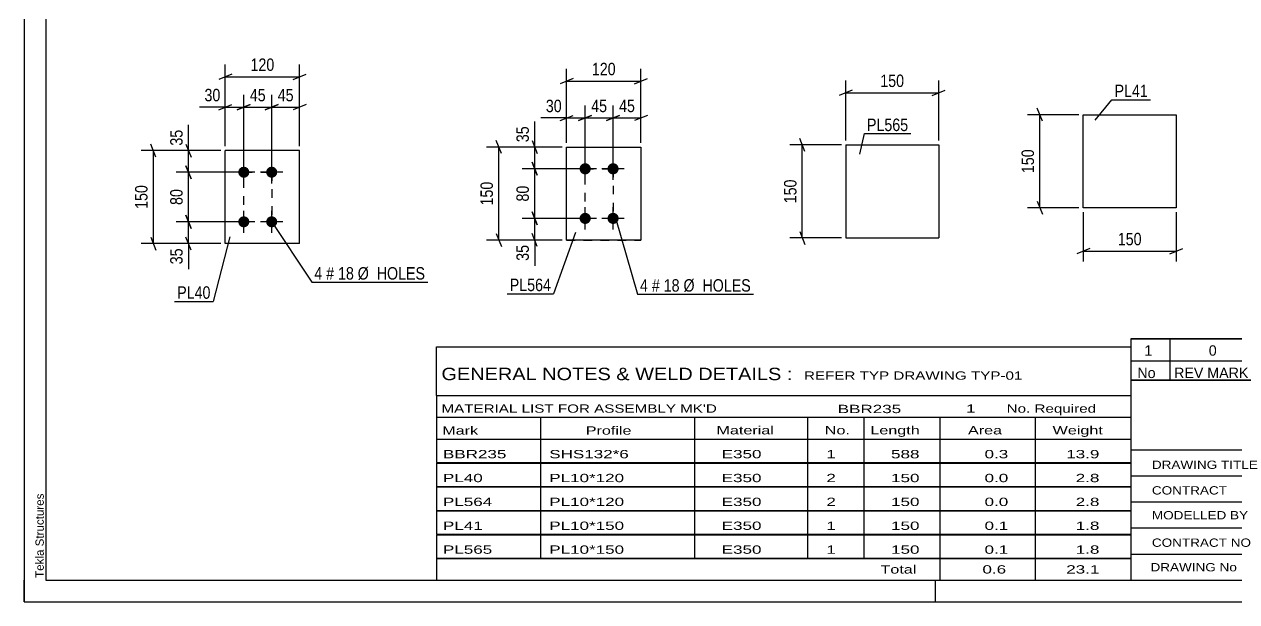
# Model space of a CAD drawing. Header units: millimetres. Extents: x 0 to 420, y 0 to 297.
# Drawn here: x 0 to 279.4, y 0 to 133.1 of the extents above; entities that cross this region are included whole.
import ezdxf

# ---------------------------------------------------------------- set-up
doc = ezdxf.new("R2010")
doc.units = ezdxf.units.MM
doc.linetypes.add('DXK_LINE_DOT2', pattern=[3.9198, 1.9599, -1.9599])
doc.styles.add('Arial', font='ARIAL.TTF', dxfattribs={"height": 0.2})
doc.styles.add('Arial Narrow', font='ARIALN.TTF', dxfattribs={"height": 0.2})

# ---------------------------------------------------------------- blocks, each defined once
blk = doc.blocks.new('Unknown-585637238-1129')
at = {"color": 5, "linetype": 'Continuous'}
for p, q in [((0, 297), (0, 0)), ((5, 292), (5, 5)), ((0, 0), (0, 5)), ((5, 5), (415, 5)), ((210, 0), (210, 5)), ((0, 0), (420, 0))]:
    blk.add_line(p, q, dxfattribs=at)
at = {"color": 174, "linetype": 'Continuous', "style": 'Arial'}
blk.add_text('Tekla Structures', height=1.9102, rotation=90, dxfattribs=at).set_placement((4.5, 5.5))
blk = doc.blocks.new('Part-585637238-3920 - 3919')
at = {"color": 2, "linetype": 'Continuous'}
for p, q in [((63.46, 103.97), (46.32, 103.97)), ((46.32, 82.54), (46.32, 103.97)), ((63.46, 82.54), (63.46, 103.97)), ((63.46, 82.54), (46.32, 82.54))]:
    blk.add_line(p, q, dxfattribs=at)
blk = doc.blocks.new('Bolt-585637238-3921 - 3919')
at = {"linetype": 'Continuous'}
for points in [[(50.6, 97.69, -1), (50.6, 100.26, -1)], [(57.03, 97.69, -1), (57.03, 100.26, -1)], [(50.6, 86.26, -1), (50.6, 88.83, -1)], [(57.03, 86.26, -1), (57.03, 88.83, -1)]]:
    blk.add_hatch(color=1, dxfattribs=at).paths.add_polyline_path(points)
at = {"color": 1, "linetype": 'Continuous'}
for p, q in [((50.6, 96.4), (50.6, 101.54)), ((57.03, 96.4), (57.03, 101.54)), ((53.17, 98.97), (48.03, 98.97)), ((59.6, 98.97), (54.46, 98.97)), ((50.6, 84.97), (50.6, 90.11)), ((57.03, 84.97), (57.03, 90.11)), ((53.17, 87.54), (48.03, 87.54)), ((59.6, 87.54), (54.46, 87.54))]:
    blk.add_line(p, q, dxfattribs=at)
blk = doc.blocks.new('Part-585637238-1517 - 1501')
at = {"color": 2, "linetype": 'Continuous'}
for p, q in [((124.99, 104.76), (142.13, 104.76)), ((124.99, 83.34), (124.99, 104.76)), ((142.13, 104.76), (142.13, 104.76)), ((142.13, 104.76), (142.13, 83.34)), ((142.13, 83.34), (124.99, 83.34)), ((124.99, 83.34), (124.99, 83.34))]:
    blk.add_line(p, q, dxfattribs=at)
at = {"color": 7, "linetype": 'DXK_LINE_DOT2'}
for p, q in [((124.99, 104.76), (142.13, 104.76)), ((124.99, 83.34), (142.13, 83.34)), ((124.99, 83.34), (124.99, 83.34))]:
    blk.add_line(p, q, dxfattribs=at)
blk = doc.blocks.new('Bolt-585637238-3099 - 1501')
at = {"linetype": 'Continuous'}
for points in [[(129.27, 98.48), (129.01, 98.51), (128.75, 98.59), (128.52, 98.72), (128.32, 98.9), (128.16, 99.12), (128.05, 99.37), (128, 99.63), (128, 99.9), (128.05, 100.16), (128.16, 100.41), (128.32, 100.63), (128.52, 100.81), (128.75, 100.94), (129.01, 101.02), (129.27, 101.05), (129.54, 101.02), (129.8, 100.94), (130.03, 100.81), (130.23, 100.63), (130.39, 100.41), (130.5, 100.16), (130.55, 99.9), (130.55, 99.63), (130.5, 99.37), (130.39, 99.12), (130.23, 98.9), (130.03, 98.72), (129.8, 98.59), (129.54, 98.51)], [(135.7, 98.48), (135.44, 98.51), (135.18, 98.59), (134.95, 98.72), (134.75, 98.9), (134.59, 99.12), (134.48, 99.37), (134.42, 99.63), (134.42, 99.9), (134.48, 100.16), (134.59, 100.41), (134.75, 100.63), (134.95, 100.81), (135.18, 100.94), (135.44, 101.02), (135.7, 101.05), (135.97, 101.02), (136.23, 100.94), (136.46, 100.81), (136.66, 100.63), (136.82, 100.41), (136.93, 100.16), (136.98, 99.9), (136.98, 99.63), (136.93, 99.37), (136.82, 99.12), (136.66, 98.9), (136.46, 98.72), (136.23, 98.59), (135.97, 98.51)], [(129.27, 87.05), (129.01, 87.08), (128.75, 87.16), (128.52, 87.3), (128.32, 87.48), (128.16, 87.69), (128.05, 87.94), (128, 88.2), (128, 88.47), (128.05, 88.73), (128.16, 88.98), (128.32, 89.2), (128.52, 89.38), (128.75, 89.51), (129.01, 89.59), (129.27, 89.62), (129.54, 89.59), (129.8, 89.51), (130.03, 89.38), (130.23, 89.2), (130.39, 88.98), (130.5, 88.73), (130.55, 88.47), (130.55, 88.2), (130.5, 87.94), (130.39, 87.69), (130.23, 87.48), (130.03, 87.3), (129.8, 87.16), (129.54, 87.08)], [(135.7, 87.05), (135.44, 87.08), (135.18, 87.16), (134.95, 87.3), (134.75, 87.48), (134.59, 87.69), (134.48, 87.94), (134.42, 88.2), (134.42, 88.47), (134.48, 88.73), (134.59, 88.98), (134.75, 89.2), (134.95, 89.38), (135.18, 89.51), (135.44, 89.59), (135.7, 89.62), (135.97, 89.59), (136.23, 89.51), (136.46, 89.38), (136.66, 89.2), (136.82, 88.98), (136.93, 88.73), (136.98, 88.47), (136.98, 88.2), (136.93, 87.94), (136.82, 87.69), (136.66, 87.48), (136.46, 87.3), (136.23, 87.16), (135.97, 87.08)]]:
    blk.add_hatch(color=1, dxfattribs=at).paths.add_polyline_path(points)
at = {"color": 1, "linetype": 'Continuous'}
for p, q in [((129.27, 97.19), (129.27, 102.34)), ((135.7, 97.19), (135.7, 102.34)), ((131.85, 99.77), (126.7, 99.77)), ((138.27, 99.77), (133.13, 99.77)), ((129.27, 85.77), (129.27, 90.91)), ((135.7, 85.77), (135.7, 90.91)), ((131.85, 88.34), (126.7, 88.34)), ((138.27, 88.34), (133.13, 88.34))]:
    blk.add_line(p, q, dxfattribs=at)
blk = doc.blocks.new('Part-585637238-3929 - 3928')
at = {"color": 2, "linetype": 'Continuous'}
for p, q in [((244.06, 112.22), (265.49, 112.22)), ((244.06, 90.79), (244.06, 112.22)), ((265.49, 112.22), (265.49, 90.79)), ((265.49, 90.79), (244.06, 90.79))]:
    blk.add_line(p, q, dxfattribs=at)
blk = doc.blocks.new('Part-585637238-1477 - 1461')
at = {"color": 2, "linetype": 'Continuous'}
for p, q in [((189.32, 105.26), (189.32, 83.84)), ((189.32, 105.26), (210.75, 105.26)), ((210.75, 105.26), (210.75, 83.84)), ((189.32, 83.84), (210.75, 83.84))]:
    blk.add_line(p, q, dxfattribs=at)
blk = doc.blocks.new('Rectangle-585637238-4254 - 3919')
at = {"color": 1, "linetype": 'DXK_LINE_DOT2'}
blk.add_lwpolyline([(50.6, 98.97), (57.03, 98.97), (57.03, 87.54), (50.6, 87.54), (50.6, 98.97)], close=True, dxfattribs=at)
blk = doc.blocks.new('Rectangle-585637238-4264 - 1501')
at = {"color": 1, "linetype": 'DXK_LINE_DOT2'}
blk.add_lwpolyline([(129.27, 99.77), (135.7, 99.77), (135.7, 88.34), (129.27, 88.34), (129.27, 99.77)], close=True, dxfattribs=at)
blk = doc.blocks.new('StraightDimension-585637238-3938 - 3919')
at = {"color": 7, "linetype": 'Continuous'}
for p, q in [((49.6, 87.54), (35, 87.54)), ((37.25, 89.04), (38.45, 86.04)), ((37.85, 82.54), (37.85, 87.54)), ((38.45, 81.04), (37.25, 84.04)), ((45.32, 82.54), (35, 82.54))]:
    blk.add_line(p, q, dxfattribs=at)
at = {"color": 0}
blk.add_wipeout([(37.1, 82.02), (32.9, 82.02), (32.9, 77.16), (37.1, 77.16)], dxfattribs=at)
at = {"color": 7, "linetype": 'Continuous'}
blk.add_line((37.85, 82.54), (37.85, 76.64), dxfattribs=at)
blk.add_line((37.85, 82.54), (37.85, 76.64), dxfattribs=at)
at = {"color": 3, "style": 'Arial Narrow'}
blk.add_text('35', height=2.863, rotation=90.0002, dxfattribs=at).set_placement((36.5, 77.76))
blk = doc.blocks.new('StraightDimension-585637238-3954 - 3919')
at = {"color": 7, "linetype": 'Continuous'}
for p, q in [((44.82, 113.37), (47.82, 114.57)), ((46.32, 104.97), (46.32, 116.82)), ((52.1, 114.57), (49.1, 113.37)), ((50.6, 99.97), (50.6, 116.82)), ((46.32, 113.97), (50.6, 113.97))]:
    blk.add_line(p, q, dxfattribs=at)
at = {"color": 0}
blk.add_wipeout([(45.79, 114.72), (45.79, 118.92), (40.94, 118.92), (40.94, 114.72)], dxfattribs=at)
at = {"color": 7, "linetype": 'Continuous'}
blk.add_line((46.32, 113.97), (40.41, 113.97), dxfattribs=at)
blk.add_line((46.32, 113.97), (40.41, 113.97), dxfattribs=at)
at = {"color": 3, "style": 'Arial Narrow'}
blk.add_text('30', height=2.863, dxfattribs=at).set_placement((41.54, 115.32))
blk = doc.blocks.new('StraightDimension-585637238-3936 - 3919')
at = {"color": 7, "linetype": 'Continuous'}
for p, q in [((45.32, 103.97), (35, 103.97)), ((37.25, 105.47), (38.45, 102.47)), ((37.85, 98.97), (37.85, 103.97)), ((49.6, 98.97), (35, 98.97)), ((38.45, 97.47), (37.25, 100.47))]:
    blk.add_line(p, q, dxfattribs=at)
at = {"color": 0}
blk.add_wipeout([(37.1, 109.35), (32.9, 109.35), (32.9, 104.5), (37.1, 104.5)], dxfattribs=at)
at = {"color": 7, "linetype": 'Continuous'}
blk.add_line((37.85, 103.97), (37.85, 109.88), dxfattribs=at)
blk.add_line((37.85, 103.97), (37.85, 109.88), dxfattribs=at)
at = {"color": 3, "style": 'Arial Narrow'}
blk.add_text('35', height=2.863, rotation=90.0002, dxfattribs=at).set_placement((36.5, 105.1))
blk = doc.blocks.new('StraightDimension-585637238-3937 - 3919')
at = {"color": 7, "linetype": 'Continuous'}
for p, q in [((49.6, 98.97), (35, 98.97)), ((37.25, 100.47), (38.45, 97.47)), ((37.85, 87.54), (37.85, 98.97)), ((49.6, 87.54), (35, 87.54)), ((38.45, 86.04), (37.25, 89.04))]:
    blk.add_line(p, q, dxfattribs=at)
at = {"color": 0}
blk.add_wipeout([(37.1, 95.69), (32.9, 95.69), (32.9, 90.83), (37.1, 90.83)], dxfattribs=at)
at = {"color": 3, "style": 'Arial Narrow'}
blk.add_text('80', height=2.863, rotation=90.0002, dxfattribs=at).set_placement((36.5, 91.43))
blk = doc.blocks.new('StraightDimension-585637238-3948 - 3919')
at = {"color": 7, "linetype": 'Continuous'}
for p, q in [((45.32, 103.97), (26.91, 103.97)), ((30.36, 102.47), (29.16, 105.47)), ((29.76, 82.54), (29.76, 103.97)), ((29.16, 84.04), (30.36, 81.04)), ((45.32, 82.54), (26.91, 82.54))]:
    blk.add_line(p, q, dxfattribs=at)
at = {"color": 0}
blk.add_wipeout([(29.01, 96.6), (24.81, 96.6), (24.81, 89.92), (29.01, 89.92)], dxfattribs=at)
at = {"color": 3, "style": 'Arial Narrow'}
blk.add_text('150', height=2.863, rotation=90.0002, dxfattribs=at).set_placement((28.41, 90.52))
blk = doc.blocks.new('StraightDimension-585637238-3952 - 3919')
at = {"color": 7, "linetype": 'Continuous'}
for p, q in [((55.53, 113.37), (58.53, 114.57)), ((57.03, 99.97), (57.03, 116.82)), ((64.96, 114.57), (61.96, 113.37)), ((63.46, 104.97), (63.46, 116.82)), ((57.03, 113.97), (63.46, 113.97))]:
    blk.add_line(p, q, dxfattribs=at)
at = {"color": 0}
blk.add_wipeout([(62.67, 114.72), (62.67, 118.92), (57.82, 118.92), (57.82, 114.72)], dxfattribs=at)
at = {"color": 3, "style": 'Arial Narrow'}
blk.add_text('45', height=2.863, dxfattribs=at).set_placement((58.42, 115.32))
blk = doc.blocks.new('StraightDimension-585637238-3953 - 3919')
at = {"color": 7, "linetype": 'Continuous'}
for p, q in [((49.1, 113.37), (52.1, 114.57)), ((50.6, 99.97), (50.6, 116.82)), ((58.53, 114.57), (55.53, 113.37)), ((57.03, 99.97), (57.03, 116.82)), ((50.6, 113.97), (57.03, 113.97))]:
    blk.add_line(p, q, dxfattribs=at)
at = {"color": 0}
blk.add_wipeout([(56.24, 114.72), (56.24, 118.92), (51.39, 118.92), (51.39, 114.72)], dxfattribs=at)
at = {"color": 3, "style": 'Arial Narrow'}
blk.add_text('45', height=2.863, dxfattribs=at).set_placement((51.99, 115.32))
blk = doc.blocks.new('StraightDimension-585637238-3964 - 3919')
at = {"color": 7, "linetype": 'Continuous'}
for p, q in [((46.32, 104.97), (46.32, 123.82)), ((63.46, 104.97), (63.46, 123.82)), ((47.82, 121.57), (44.82, 120.37)), ((46.32, 120.97), (63.46, 120.97)), ((61.96, 120.37), (64.96, 121.57))]:
    blk.add_line(p, q, dxfattribs=at)
at = {"color": 0}
blk.add_wipeout([(58.23, 121.72), (58.23, 125.92), (51.55, 125.92), (51.55, 121.72)], dxfattribs=at)
at = {"color": 3, "style": 'Arial Narrow'}
blk.add_text('120', height=2.863, dxfattribs=at).set_placement((52.15, 122.32))
blk = doc.blocks.new('StraightDimension-585637238-1544 - 1501')
at = {"color": 7, "linetype": 'Continuous'}
for p, q in [((109.96, 103.27), (108.76, 106.27)), ((123.99, 104.77), (106.51, 104.77)), ((109.36, 83.34), (109.36, 104.77)), ((108.76, 84.84), (109.96, 81.84)), ((123.99, 83.34), (106.51, 83.34))]:
    blk.add_line(p, q, dxfattribs=at)
at = {"color": 0}
blk.add_wipeout([(108.61, 97.39), (104.41, 97.39), (104.41, 90.71), (108.61, 90.71)], dxfattribs=at)
at = {"color": 3, "style": 'Arial Narrow'}
blk.add_text('150', height=2.863, rotation=90.0002, dxfattribs=at).set_placement((108.01, 91.31))
blk = doc.blocks.new('StraightDimension-585637238-1589 - 1501')
at = {"color": 7, "linetype": 'Continuous'}
for p, q in [((126.49, 120.57), (123.49, 119.37)), ((124.99, 105.77), (124.99, 122.82)), ((140.63, 119.37), (143.63, 120.57)), ((142.13, 105.77), (142.13, 122.82)), ((124.99, 119.97), (142.13, 119.97))]:
    blk.add_line(p, q, dxfattribs=at)
at = {"color": 0}
blk.add_wipeout([(136.9, 120.72), (136.9, 124.92), (130.22, 124.92), (130.22, 120.72)], dxfattribs=at)
at = {"color": 3, "style": 'Arial Narrow'}
blk.add_text('120', height=2.863, dxfattribs=at).set_placement((130.82, 121.32))
blk = doc.blocks.new('StraightDimension-585637238-4113 - 1501')
at = {"color": 7, "linetype": 'Continuous'}
for p, q in [((117.04, 106.26), (118.24, 103.26)), ((123.99, 104.76), (114.79, 104.76)), ((117.64, 99.77), (117.64, 104.76)), ((118.24, 98.27), (117.04, 101.27)), ((128.27, 99.77), (114.79, 99.77))]:
    blk.add_line(p, q, dxfattribs=at)
at = {"color": 0}
blk.add_wipeout([(116.89, 110.15), (112.69, 110.15), (112.69, 105.29), (116.89, 105.29)], dxfattribs=at)
at = {"color": 7, "linetype": 'Continuous'}
blk.add_line((117.64, 104.76), (117.64, 110.67), dxfattribs=at)
blk.add_line((117.64, 104.76), (117.64, 110.67), dxfattribs=at)
at = {"color": 3, "style": 'Arial Narrow'}
blk.add_text('35', height=2.863, rotation=90.0002, dxfattribs=at).set_placement((116.29, 105.89))
blk = doc.blocks.new('StraightDimension-585637238-4114 - 1501')
at = {"color": 7, "linetype": 'Continuous'}
for p, q in [((117.04, 101.27), (118.24, 98.27)), ((128.27, 99.77), (114.79, 99.77)), ((117.64, 88.34), (117.64, 99.77)), ((118.24, 86.84), (117.04, 89.84)), ((128.27, 88.34), (114.79, 88.34))]:
    blk.add_line(p, q, dxfattribs=at)
at = {"color": 0}
blk.add_wipeout([(116.89, 96.48), (112.69, 96.48), (112.69, 91.62), (116.89, 91.62)], dxfattribs=at)
at = {"color": 3, "style": 'Arial Narrow'}
blk.add_text('80', height=2.863, rotation=90.0002, dxfattribs=at).set_placement((116.29, 92.22))
blk = doc.blocks.new('StraightDimension-585637238-4115 - 1501')
at = {"color": 7, "linetype": 'Continuous'}
for p, q in [((117.04, 89.84), (118.24, 86.84)), ((128.27, 88.34), (114.79, 88.34)), ((117.64, 83.34), (117.64, 88.34)), ((118.24, 81.84), (117.04, 84.84)), ((123.99, 83.34), (114.79, 83.34))]:
    blk.add_line(p, q, dxfattribs=at)
at = {"color": 0}
blk.add_wipeout([(116.89, 82.81), (112.69, 82.81), (112.69, 77.96), (116.89, 77.96)], dxfattribs=at)
at = {"color": 7, "linetype": 'Continuous'}
blk.add_line((117.64, 83.34), (117.64, 77.43), dxfattribs=at)
blk.add_line((117.64, 83.34), (117.64, 77.43), dxfattribs=at)
at = {"color": 3, "style": 'Arial Narrow'}
blk.add_text('35', height=2.863, rotation=90.0002, dxfattribs=at).set_placement((116.29, 78.56))
blk = doc.blocks.new('StraightDimension-585637238-4188 - 1501')
at = {"color": 7, "linetype": 'Continuous'}
for p, q in [((134.2, 110.87), (137.2, 112.07)), ((135.7, 100.77), (135.7, 114.32)), ((143.63, 112.07), (140.63, 110.87)), ((142.13, 105.76), (142.13, 114.32)), ((135.7, 111.47), (142.13, 111.47))]:
    blk.add_line(p, q, dxfattribs=at)
at = {"color": 0}
blk.add_wipeout([(141.35, 112.22), (141.35, 116.42), (136.49, 116.42), (136.49, 112.22)], dxfattribs=at)
at = {"color": 3, "style": 'Arial Narrow'}
blk.add_text('45', height=2.863, dxfattribs=at).set_placement((137.09, 112.82))
blk = doc.blocks.new('StraightDimension-585637238-4189 - 1501')
at = {"color": 7, "linetype": 'Continuous'}
for p, q in [((127.77, 110.87), (130.77, 112.07)), ((129.27, 100.77), (129.27, 114.32)), ((137.2, 112.07), (134.2, 110.87)), ((135.7, 100.77), (135.7, 114.32)), ((129.27, 111.47), (135.7, 111.47))]:
    blk.add_line(p, q, dxfattribs=at)
at = {"color": 0}
blk.add_wipeout([(134.92, 112.22), (134.92, 116.42), (130.06, 116.42), (130.06, 112.22)], dxfattribs=at)
at = {"color": 3, "style": 'Arial Narrow'}
blk.add_text('45', height=2.863, dxfattribs=at).set_placement((130.66, 112.82))
blk = doc.blocks.new('StraightDimension-585637238-4190 - 1501')
at = {"color": 7, "linetype": 'Continuous'}
for p, q in [((123.49, 110.87), (126.49, 112.07)), ((124.99, 105.76), (124.99, 114.32)), ((130.77, 112.07), (127.77, 110.87)), ((129.27, 100.77), (129.27, 114.32)), ((124.99, 111.47), (129.27, 111.47))]:
    blk.add_line(p, q, dxfattribs=at)
at = {"color": 0}
blk.add_wipeout([(124.46, 112.22), (124.46, 116.42), (119.61, 116.42), (119.61, 112.22)], dxfattribs=at)
at = {"color": 7, "linetype": 'Continuous'}
blk.add_line((124.99, 111.47), (119.08, 111.47), dxfattribs=at)
blk.add_line((124.99, 111.47), (119.08, 111.47), dxfattribs=at)
at = {"color": 3, "style": 'Arial Narrow'}
blk.add_text('30', height=2.863, dxfattribs=at).set_placement((120.21, 112.82))
blk = doc.blocks.new('StraightDimension-585637238-3968 - 3928')
at = {"color": 7, "linetype": 'Continuous'}
for p, q in [((244.06, 89.79), (244.06, 78.39)), ((265.49, 89.79), (265.49, 78.39)), ((245.56, 81.39), (242.56, 80.19)), ((263.99, 80.19), (266.99, 81.39)), ((244.06, 80.79), (265.49, 80.79))]:
    blk.add_line(p, q, dxfattribs=at)
at = {"color": 0}
blk.add_wipeout([(258.12, 81.54), (258.12, 85.74), (251.43, 85.74), (251.43, 81.54)], dxfattribs=at)
at = {"color": 3, "style": 'Arial Narrow'}
blk.add_text('150', height=2.863, dxfattribs=at).set_placement((252.03, 82.14))
blk = doc.blocks.new('StraightDimension-585637238-3972 - 3928')
at = {"color": 7, "linetype": 'Continuous'}
for p, q in [((243.06, 112.22), (231.21, 112.22)), ((234.66, 110.72), (233.46, 113.72)), ((234.06, 90.79), (234.06, 112.22)), ((233.46, 92.29), (234.66, 89.29)), ((243.06, 90.79), (231.21, 90.79))]:
    blk.add_line(p, q, dxfattribs=at)
at = {"color": 0}
blk.add_wipeout([(233.31, 104.85), (229.11, 104.85), (229.11, 98.17), (233.31, 98.17)], dxfattribs=at)
at = {"color": 3, "style": 'Arial Narrow'}
blk.add_text('150', height=2.863, rotation=90.0002, dxfattribs=at).set_placement((232.71, 98.77))
blk = doc.blocks.new('StraightDimension-585637238-1490 - 1461')
at = {"color": 7, "linetype": 'Continuous'}
for p, q in [((179.92, 103.76), (178.72, 106.76)), ((188.32, 105.26), (176.47, 105.26)), ((179.32, 83.84), (179.32, 105.26)), ((188.32, 83.84), (176.47, 83.84)), ((178.72, 85.34), (179.92, 82.34))]:
    blk.add_line(p, q, dxfattribs=at)
at = {"color": 0}
blk.add_wipeout([(178.57, 97.89), (174.37, 97.89), (174.37, 91.21), (178.57, 91.21)], dxfattribs=at)
at = {"color": 3, "style": 'Arial Narrow'}
blk.add_text('150', height=2.863, rotation=90.0002, dxfattribs=at).set_placement((177.97, 91.81))
blk = doc.blocks.new('StraightDimension-585637238-1479 - 1461')
at = {"color": 7, "linetype": 'Continuous'}
for p, q in [((190.82, 117.86), (187.82, 116.66)), ((189.32, 106.26), (189.32, 120.11)), ((209.25, 116.66), (212.25, 117.86)), ((210.75, 106.26), (210.75, 120.11)), ((189.32, 117.26), (210.75, 117.26))]:
    blk.add_line(p, q, dxfattribs=at)
at = {"color": 0}
blk.add_wipeout([(203.38, 118.01), (203.38, 122.21), (196.69, 122.21), (196.69, 118.01)], dxfattribs=at)
at = {"color": 3, "style": 'Arial Narrow'}
blk.add_text('150', height=2.863, dxfattribs=at).set_placement((197.29, 118.61))
blk = doc.blocks.new('Unknown-585637238-4382')
at = {"color": 7, "linetype": 'Continuous'}
for p, q in [((255, 51.05), (255, 5)), ((255, 51.05), (415, 51.05)), ((415, 51), (415, 5)), ((255, 35), (415, 35)), ((295.14, 35), (295.14, 5)), ((255, 29), (415, 29)), ((397, 5.05), (397, 29.05)), ((255, 23), (415, 23)), ((339.14, 23), (339.14, 5)), ((255, 17), (415, 17)), ((255, 11), (397, 11)), ((255, 5), (415, 5))]:
    blk.add_line(p, q, dxfattribs=at)
at = {"color": 7, "style": 'Arial Narrow'}
for s, height, width, p in [('DRAWING TITLE', 1.9089, 1.425378, (259.88, 30.61)), ('BC-BRACE', 1.909, 1.425378, (296.81, 30.59)), ('CONTRACT', 1.909, 1.425378, (259.88, 24.71)), ('TERMINAL BUILDING', 1.9089, 1.425378, (297.06, 25.07)), ('MODELLED BY', 1.9089, 1.425378, (259.88, 18.98)), ('GSK', 1.909, 1.425378, (296.88, 19.04)), ('ISSUED', 1.909, 1.425378, (339.94, 18.64)), ('17.03.2026', 1.909, 1.425378, (356.69, 18.52)), ('CONTRACT NO', 1.9089, 1.425378, (259.88, 12.66)), ('AN-C-1376', 1.909, 1.425378, (297.23, 12.78)), ('SCALE', 1.909, 1.425378, (339.94, 12.65)), ('A1', 6.204, 1.25, (401.24, 7.2)), ('DRAWING No', 1.909, 1.425378, (259.56, 7)), ('[BBR.235]', 1.909, 1.425378, (297.46, 6.99)), ('1', 3.34, 1.5, (376.91, 5.68)), ('REVISION No.', 1.9089, 1.425378, (339.94, 5.77))]:
    blk.add_text(s, height=height, dxfattribs=dict(at, width=width)).set_placement(p)
at = {"color": 7, "linetype": 'Continuous', "style": 'Arial Narrow'}
for s, height, width, p in [('PH #', 2.1, 1.42538, (402.4, 24.55)), ('101', 2.1, 1.42538, (403.41, 18.55)), ('NTS', 1.909, 1.425378, (357, 13.05))]:
    blk.add_text(s, height=height, dxfattribs=dict(at, width=width)).set_placement(p)
blk = doc.blocks.new('Unknown-585637238-4383')
at = {"color": 7, "linetype": 'Continuous'}
for p, q in [((255, 60.55), (415, 60.55)), ((415, 60.55), (255, 60.55)), ((255, 60.55), (255, 55.55)), ((264, 60.55), (264, 55.55)), ((288, 60.55), (288, 55.55)), ((385, 60.55), (385, 55.55)), ((415, 60.55), (415, 55.55)), ((255, 55.55), (415, 55.55)), ((255, 55.55), (255, 51.05)), ((255, 55.55), (415, 55.55)), ((264, 55.55), (264, 51.05)), ((288, 55.55), (288, 51.05)), ((385, 55.55), (385, 51.05)), ((415, 55.55), (415, 51.05)), ((415, 51.05), (255, 51.05))]:
    blk.add_line(p, q, dxfattribs=at)
at = {"color": 7, "linetype": 'Continuous', "style": 'Arial Narrow'}
for s, height, width, p in [('1', 2.39, 1.196471, (258.16, 56.7)), ('0', 2.39, 1.196471, (273, 56.7)), ('ISSUED FOR CONSTRUCTION', 2.3861, 1.196471, (290, 56.7)), ('17.03.2026', 2.386, 1.196471, (391, 56.7)), ('No', 2.386, 1.2, (256.54, 51.55)), ('REV MARK', 2.386, 1.2, (265, 51.55)), ('REVISION DESCRIPTION', 2.3861, 1.2, (290, 51.55)), ('REV. DATE', 2.386, 1.2, (390.28, 51.55))]:
    blk.add_text(s, height=height, dxfattribs=dict(at, width=width)).set_placement(p)
blk = doc.blocks.new('Unknown-585637238-4384')
at = {"color": 7, "linetype": 'Continuous'}
for p, q in [((95, 58.75), (255, 58.75)), ((95, 47.5), (95, 58.75)), ((255, 58.75), (255, 47.5)), ((95, 47.5), (255, 47.5)), ((95, 47.5), (95, 42.5)), ((255, 47.5), (255, 42.5)), ((95, 42.5), (255, 42.5)), ((95, 42.5), (95, 37.5)), ((119, 42.5), (119, 37.5)), ((154.5, 42.5), (154.5, 37.5)), ((180.5, 42.5), (180.5, 37.5)), ((193.5, 42.5), (193.5, 37.5)), ((211, 42.5), (211, 37.5)), ((233, 42.5), (233, 37.5)), ((255, 42.5), (255, 37.5)), ((95, 37.5), (255, 37.5)), ((95, 37.45), (95, 32.05)), ((95, 37.45), (255, 37.45)), ((119, 37.5), (119, 32)), ((154.5, 37.5), (154.5, 32)), ((180.5, 37.5), (180.5, 32)), ((193.5, 37.5), (193.5, 32)), ((211, 37.5), (211, 32)), ((233, 37.5), (233, 32)), ((255, 37.45), (255, 32.05)), ((95, 32.05), (255, 32.05)), ((95, 31.95), (95, 26.55)), ((95, 31.95), (255, 31.95)), ((119, 32), (119, 26.5)), ((154.5, 32), (154.5, 26.5)), ((180.5, 32), (180.5, 26.5)), ((193.5, 32), (193.5, 26.5)), ((211, 32), (211, 26.5)), ((233, 32), (233, 26.5)), ((255, 31.95), (255, 26.55)), ((95, 26.55), (255, 26.55)), ((95, 26.45), (95, 21.05)), ((95, 26.45), (255, 26.45)), ((119, 26.5), (119, 21)), ((154.5, 26.5), (154.5, 21)), ((180.5, 26.5), (180.5, 21)), ((193.5, 26.5), (193.5, 21)), ((211, 26.5), (211, 21)), ((233, 26.5), (233, 21)), ((255, 26.45), (255, 21.05)), ((95, 21.05), (255, 21.05)), ((95, 20.95), (95, 15.55)), ((95, 20.95), (255, 20.95)), ((119, 21), (119, 15.5)), ((154.5, 21), (154.5, 15.5)), ((180.5, 21), (180.5, 15.5)), ((193.5, 21), (193.5, 15.5)), ((211, 21), (211, 15.5)), ((233, 21), (233, 15.5)), ((255, 20.95), (255, 15.55)), ((95, 15.55), (255, 15.55)), ((95, 15.45), (95, 10.05)), ((95, 15.45), (255, 15.45)), ((119, 15.5), (119, 10)), ((154.5, 15.5), (154.5, 10)), ((180.5, 15.5), (180.5, 10)), ((193.5, 15.5), (193.5, 10)), ((211, 15.5), (211, 10)), ((233, 15.5), (233, 10)), ((255, 15.45), (255, 10.05)), ((95, 10.05), (255, 10.05)), ((95, 10), (255, 10)), ((95, 10), (95, 5)), ((211, 10), (211, 5)), ((233, 10), (233, 5)), ((255, 10), (255, 5)), ((95, 5), (255, 5))]:
    blk.add_line(p, q, dxfattribs=at)
at = {"color": 7, "style": 'Arial Narrow'}
for s, height, width, p in [('GENERAL NOTES & WELD DETAILS :', 2.8633, 1.4, (96.15, 51.06)), ('REFER TYP DRAWING TYP-01', 1.9089, 1.6, (179.7, 51.16)), ("MATERIAL LIST FOR ASSEMBLY MK'D", 1.9089, 1.6, (96.15, 43.56)), ('BBR235', 1.909, 1.794707, (187.48, 43.47)), ('1', 1.91, 1.794707, (217.08, 43.56)), ('No. Required', 1.9089, 1.6, (226.41, 43.56)), ('Mark', 1.909, 1.7, (96.34, 38.5)), ('Profile', 1.909, 1.7, (129.41, 38.5)), ('Material', 1.909, 1.7, (159.54, 38.56)), ('No.', 1.909, 1.7, (184.5, 38.56)), ('Length', 1.909, 1.7, (195, 38.56)), ('Area', 1.909, 1.7, (217.5, 38.56)), ('Weight', 1.909, 1.7, (237, 38.56))]:
    blk.add_text(s, height=height, dxfattribs=dict(at, width=width)).set_placement(p)
at = {"color": 7, "linetype": 'Continuous', "style": 'Arial Narrow'}
for s, height, width, p in [('BBR235', 1.909, 1.794707, (96.5, 33.06)), ('SHS132*6', 1.909, 1.794707, (121, 33.06)), ('E350', 1.909, 1.794707, (160.74, 33.06)), ('1', 1.91, 1.794707, (184.86, 33.06)), ('588', 1.909, 1.794707, (199.77, 33.06)), ('0.3', 1.909, 1.794707, (221.32, 33.06)), ('13.9', 1.909, 1.794707, (240.14, 33.06)), ('PL40', 1.909, 1.794707, (96.5, 27.56)), ('PL10*120', 1.909, 1.794707, (121, 27.56)), ('E350', 1.909, 1.794707, (160.74, 27.56)), ('2', 1.91, 1.794707, (184.86, 27.56)), ('150', 1.909, 1.794707, (199.77, 27.56)), ('0.0', 1.909, 1.794707, (221.32, 27.56)), ('2.8', 1.909, 1.794707, (242.33, 27.56)), ('PL564', 1.909, 1.794707, (96.5, 22.06)), ('PL10*120', 1.909, 1.794707, (121, 22.06)), ('E350', 1.909, 1.794707, (160.74, 22.06)), ('2', 1.91, 1.794707, (184.86, 22.06)), ('150', 1.909, 1.794707, (199.77, 22.06)), ('0.0', 1.909, 1.794707, (221.32, 22.06)), ('2.8', 1.909, 1.794707, (242.33, 22.06)), ('PL41', 1.909, 1.794707, (96.5, 16.56)), ('PL10*150', 1.909, 1.794707, (121, 16.56)), ('E350', 1.909, 1.794707, (160.74, 16.56)), ('1', 1.91, 1.794707, (184.86, 16.56)), ('150', 1.909, 1.794707, (199.77, 16.56)), ('0.1', 1.909, 1.794707, (221.32, 16.56)), ('1.8', 1.909, 1.794707, (242.33, 16.56)), ('PL565', 1.909, 1.794707, (96.5, 11.06)), ('PL10*150', 1.909, 1.794707, (121, 11.06)), ('E350', 1.909, 1.794707, (160.74, 11.06)), ('1', 1.91, 1.794707, (184.86, 11.06)), ('150', 1.909, 1.794707, (199.77, 11.06)), ('0.1', 1.909, 1.794707, (221.32, 11.06)), ('1.8', 1.909, 1.794707, (242.33, 11.06)), ('Total', 1.909, 1.7, (197.33, 6.5)), ('0.6', 1.909, 1.794707, (220.83, 6.5)), ('23.1', 1.909, 1.794707, (240.14, 6.5))]:
    blk.add_text(s, height=height, dxfattribs=dict(at, width=width)).set_placement(p)
blk = doc.blocks.new('Mark-585637238-3978 - 3919')
at = {"color": 0}
blk.add_wipeout([(68.68, 74.24), (68.68, 77.24), (66.85, 77.24), (66.85, 74.24)], dxfattribs=at)
blk.add_wipeout([(68.68, 74.24), (68.68, 77.24), (66.85, 77.24), (66.85, 74.24)], dxfattribs=at)
at = {"color": 7, "linetype": 'Continuous'}
blk.add_line((56.65, 88.08), (66.25, 73.64), dxfattribs=at)
at = {"color": 0}
blk.add_wipeout([(71.41, 74.24), (71.41, 77.24), (69.58, 77.24), (69.58, 74.24)], dxfattribs=at)
blk.add_wipeout([(71.41, 74.24), (71.41, 77.24), (69.58, 77.24), (69.58, 74.24)], dxfattribs=at)
at = {"color": 3, "style": 'Arial Narrow'}
blk.add_text('4', height=2.86, dxfattribs=at).set_placement((66.85, 74.24))
at = {"color": 0}
blk.add_wipeout([(75.96, 74.24), (75.96, 77.24), (72.31, 77.24), (72.31, 74.24)], dxfattribs=at)
blk.add_wipeout([(75.96, 74.24), (75.96, 77.24), (72.31, 77.24), (72.31, 74.24)], dxfattribs=at)
at = {"color": 3, "style": 'Arial Narrow'}
blk.add_text('#', height=2.86, dxfattribs=at).set_placement((69.58, 74.24))
at = {"color": 0}
blk.add_wipeout([(92.39, 74.24), (92.39, 77.24), (76.86, 77.24), (76.86, 74.24)], dxfattribs=at)
blk.add_wipeout([(92.39, 74.24), (92.39, 77.24), (76.86, 77.24), (76.86, 74.24)], dxfattribs=at)
at = {"color": 7, "linetype": 'Continuous'}
blk.add_line((66.25, 73.64), (92.99, 73.64), dxfattribs=at)
at = {"color": 3, "style": 'Arial Narrow'}
for s, p in [('18', (72.31, 74.24)), ('Ø  HOLES', (76.86, 74.24))]:
    blk.add_text(s, height=2.863, dxfattribs=at).set_placement(p)
blk = doc.blocks.new('Mark-585637238-3975 - 3919')
at = {"color": 0}
blk.add_wipeout([(42.93, 69.82), (42.93, 72.82), (35.25, 72.82), (35.25, 69.82)], dxfattribs=at)
blk.add_wipeout([(42.93, 69.82), (42.93, 72.82), (35.25, 72.82), (35.25, 69.82)], dxfattribs=at)
at = {"color": 30, "linetype": 'Continuous'}
for p in [(47.39, 84.07), (34.65, 69.22)]:
    blk.add_line(p, (43.53, 69.22), dxfattribs=at)
at = {"color": 3, "style": 'Arial Narrow'}
blk.add_text('PL40', height=2.863, dxfattribs=at).set_placement((35.25, 69.82))
blk = doc.blocks.new('Mark-585637238-1513 - 1501')
at = {"color": 0}
blk.add_wipeout([(121.41, 71.58), (121.41, 74.58), (111.9, 74.58), (111.9, 71.58)], dxfattribs=at)
blk.add_wipeout([(121.41, 71.58), (121.41, 74.58), (111.9, 74.58), (111.9, 71.58)], dxfattribs=at)
at = {"color": 30, "linetype": 'Continuous'}
for p in [(127.08, 85.05), (111.3, 70.98)]:
    blk.add_line(p, (122.01, 70.98), dxfattribs=at)
at = {"color": 3, "style": 'Arial Narrow'}
blk.add_text('PL564', height=2.863, dxfattribs=at).set_placement((111.9, 71.58))
blk = doc.blocks.new('Mark-585637238-3100 - 1501')
at = {"color": 0}
blk.add_wipeout([(143.74, 71.46), (143.74, 74.46), (141.91, 74.46), (141.91, 71.46)], dxfattribs=at)
blk.add_wipeout([(143.74, 71.46), (143.74, 74.46), (141.91, 74.46), (141.91, 71.46)], dxfattribs=at)
at = {"color": 7, "linetype": 'Continuous'}
blk.add_line((136.23, 88.46), (141.31, 70.86), dxfattribs=at)
at = {"color": 0}
blk.add_wipeout([(146.47, 71.46), (146.47, 74.46), (144.64, 74.46), (144.64, 71.46)], dxfattribs=at)
blk.add_wipeout([(146.47, 71.46), (146.47, 74.46), (144.64, 74.46), (144.64, 71.46)], dxfattribs=at)
at = {"color": 3, "style": 'Arial Narrow'}
blk.add_text('4', height=2.86, dxfattribs=at).set_placement((141.91, 71.46))
at = {"color": 0}
blk.add_wipeout([(151.03, 71.46), (151.03, 74.46), (147.37, 74.46), (147.37, 71.46)], dxfattribs=at)
blk.add_wipeout([(151.03, 71.46), (151.03, 74.46), (147.37, 74.46), (147.37, 71.46)], dxfattribs=at)
at = {"color": 3, "style": 'Arial Narrow'}
blk.add_text('#', height=2.86, dxfattribs=at).set_placement((144.64, 71.46))
at = {"color": 0}
blk.add_wipeout([(167.45, 71.46), (167.45, 74.46), (151.93, 74.46), (151.93, 71.46)], dxfattribs=at)
blk.add_wipeout([(167.45, 71.46), (167.45, 74.46), (151.93, 74.46), (151.93, 71.46)], dxfattribs=at)
at = {"color": 7, "linetype": 'Continuous'}
blk.add_line((141.31, 70.86), (168.05, 70.86), dxfattribs=at)
at = {"color": 3, "style": 'Arial Narrow'}
for s, p in [('18', (147.37, 71.46)), ('Ø  HOLES', (151.93, 71.46))]:
    blk.add_text(s, height=2.863, dxfattribs=at).set_placement(p)
blk = doc.blocks.new('Mark-585637238-3979 - 3928')
at = {"color": 0}
blk.add_wipeout([(258.95, 116.28), (258.95, 119.28), (251.28, 119.28), (251.28, 116.28)], dxfattribs=at)
blk.add_wipeout([(258.95, 116.28), (258.95, 119.28), (251.28, 119.28), (251.28, 116.28)], dxfattribs=at)
at = {"color": 30, "linetype": 'Continuous'}
for p, q in [((246.82, 111), (250.68, 115.68)), ((250.68, 115.68), (259.55, 115.68))]:
    blk.add_line(p, q, dxfattribs=at)
at = {"color": 3, "style": 'Arial Narrow'}
blk.add_text('PL41', height=2.863, dxfattribs=at).set_placement((251.28, 116.28))
blk = doc.blocks.new('Mark-585637238-1473 - 1461')
at = {"color": 0}
blk.add_wipeout([(203.72, 108.46), (203.72, 111.46), (194.22, 111.46), (194.22, 108.46)], dxfattribs=at)
blk.add_wipeout([(203.72, 108.46), (203.72, 111.46), (194.22, 111.46), (194.22, 108.46)], dxfattribs=at)
at = {"color": 30, "linetype": 'Continuous'}
for p, q in [((192.57, 103.17), (193.62, 107.86)), ((193.62, 107.86), (204.32, 107.86))]:
    blk.add_line(p, q, dxfattribs=at)
at = {"color": 3, "style": 'Arial Narrow'}
blk.add_text('PL565', height=2.863, dxfattribs=at).set_placement((194.22, 108.46))

msp = doc.modelspace()

# ---------------------------------------------------------------- block references
for name in ['Unknown-585637238-1129', 'Part-585637238-3929 - 3928', 'Part-585637238-3920 - 3919', 'Part-585637238-1517 - 1501', 'Part-585637238-1477 - 1461', 'Bolt-585637238-3921 - 3919', 'Bolt-585637238-3099 - 1501', 'Rectangle-585637238-4254 - 3919', 'Rectangle-585637238-4264 - 1501', 'Unknown-585637238-4384', 'Unknown-585637238-4383', 'Unknown-585637238-4382']:
    msp.add_blockref(name, (0, 0))

# ---------------------------------------------------------------- next in the draw order: block references
for name in ['StraightDimension-585637238-3954 - 3919', 'StraightDimension-585637238-3952 - 3919', 'Mark-585637238-3979 - 3928', 'StraightDimension-585637238-1544 - 1501', 'StraightDimension-585637238-1490 - 1461', 'StraightDimension-585637238-3968 - 3928', 'StraightDimension-585637238-3938 - 3919', 'Mark-585637238-3978 - 3919', 'Mark-585637238-3100 - 1501']:
    msp.add_blockref(name, (0, 0))

# ---------------------------------------------------------------- next in the draw order: block references
for name in ['StraightDimension-585637238-1589 - 1501', 'StraightDimension-585637238-1479 - 1461', 'StraightDimension-585637238-3972 - 3928', 'StraightDimension-585637238-3936 - 3919']:
    msp.add_blockref(name, (0, 0))

# ---------------------------------------------------------------- next in the draw order: block references
for name in ['StraightDimension-585637238-4188 - 1501', 'StraightDimension-585637238-4113 - 1501', 'Mark-585637238-1473 - 1461', 'StraightDimension-585637238-3937 - 3919']:
    msp.add_blockref(name, (0, 0))

# ---------------------------------------------------------------- next in the draw order: block references
for name in ['StraightDimension-585637238-3953 - 3919', 'StraightDimension-585637238-3948 - 3919', 'StraightDimension-585637238-4114 - 1501']:
    msp.add_blockref(name, (0, 0))

# ---------------------------------------------------------------- next in the draw order: block references
for name in ['StraightDimension-585637238-3964 - 3919', 'StraightDimension-585637238-4189 - 1501', 'StraightDimension-585637238-4115 - 1501', 'Mark-585637238-3975 - 3919']:
    msp.add_blockref(name, (0, 0))

# ---------------------------------------------------------------- next in the draw order: block references
for name in ['StraightDimension-585637238-4190 - 1501', 'Mark-585637238-1513 - 1501']:
    msp.add_blockref(name, (0, 0))

doc.saveas('drawing.dxf')
